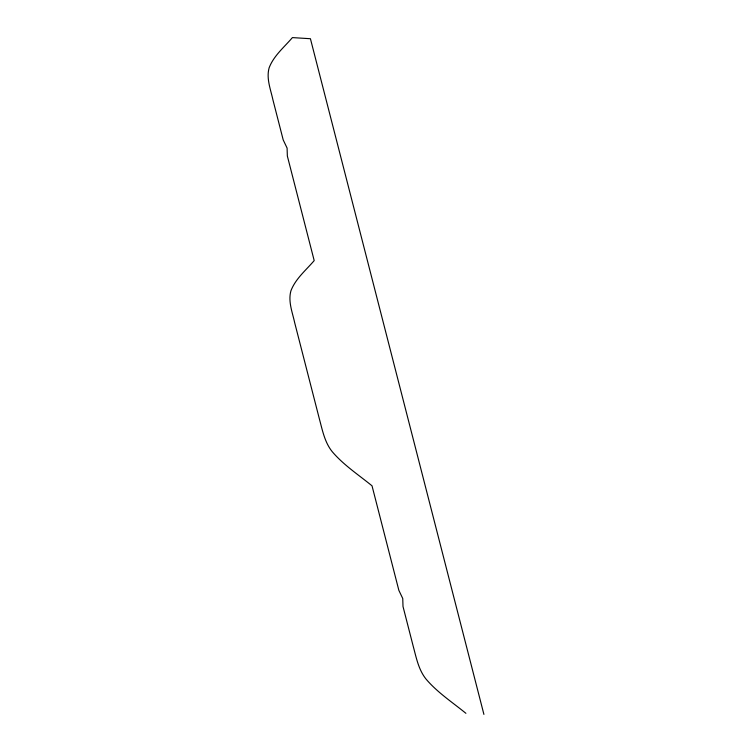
<?xml version="1.0" encoding="UTF-8"?>
<svg xmlns="http://www.w3.org/2000/svg" width="752" height="752" viewBox="0 0 752 752"><rect width="100%" height="100%" fill="white"/><g stroke="black" fill="none" stroke-linecap="round" stroke-linejoin="round"><path stroke-width="1.13" d="M465.902 713.319C452.375 702.283 437.485 692.545 426.102 679.159C418.62 669.891 416.345 657.897 413.327 646.701L403.006 606.479L402.752 598.517L398.87 590.386L372.024 485.82C358.507 474.803 343.608 465.065 332.234 451.689C324.751 442.43 322.476 430.435 319.459 419.231L294.681 322.711C292.443 312.334 287.931 301.496 290.921 290.808C295.527 278.71 305.998 270.203 314.195 260.596L287.349 156.021L287.095 148.088L283.213 139.938L272.891 99.715C270.654 89.347 266.142 78.499 269.131 67.821C273.737 55.723 284.209 47.207 292.406 37.6L310.426 38.719L483.912 714.4"/></g></svg>
